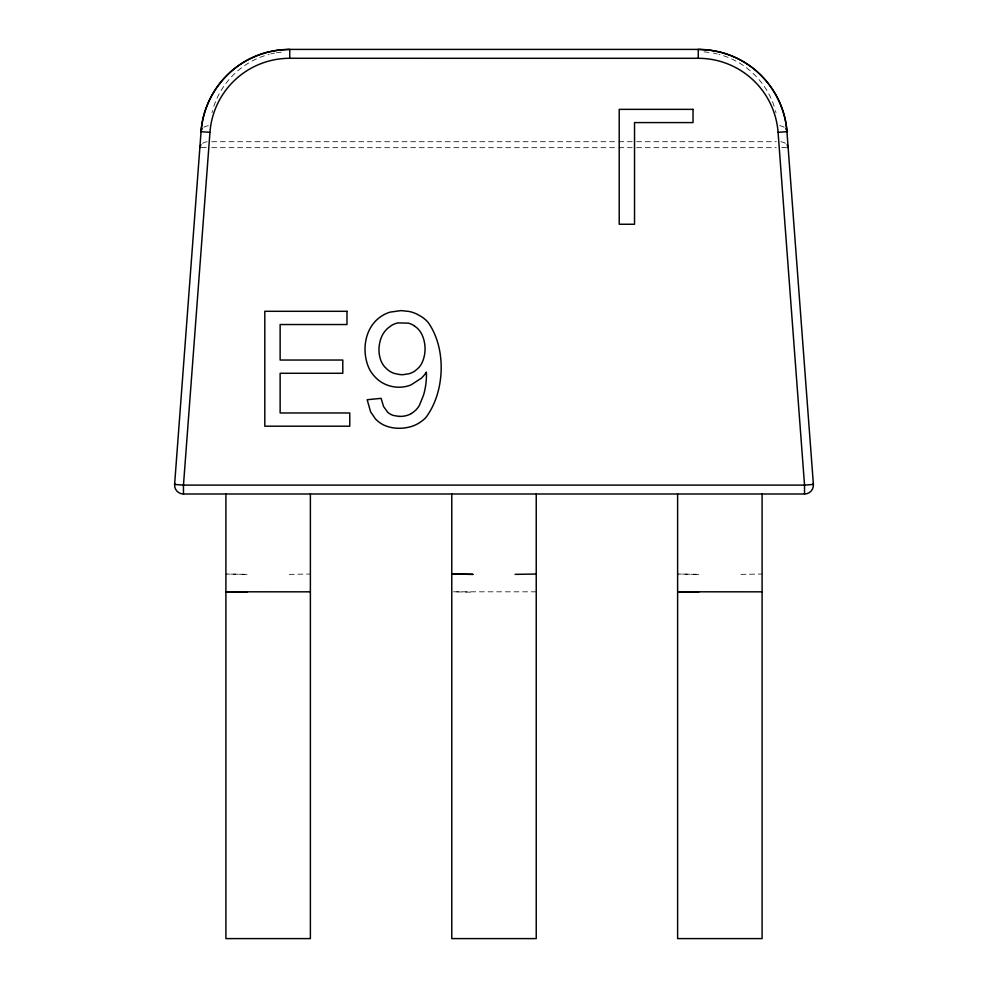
<?xml version="1.0" encoding="UTF-8"?>
<svg xmlns="http://www.w3.org/2000/svg" width="988" height="988" viewBox="0 0 988 988"><rect width="100%" height="100%" fill="white"/><g stroke="black" fill="none" stroke-linecap="round" stroke-linejoin="round"><path stroke-width="0.74" stroke-dasharray="4.94 3.71" d="M211.988 112.706L212.544 110.557M213.84 106.284C220.954 84.684 237.762 66.579 258.77 57.884A64.763 43.04 0 0 1 269.057 54.365M270.86 53.908L274.528 53.105M276.381 52.772L283.951 51.845M289.262 574.361L310.38 574.028M740.975 574.361L762.094 574.028M211.704 141.716L617.315 141.716M618.809 141.716L632.184 141.716M636.63 141.716L776.296 141.716M211.704 147.681L617.315 147.681M618.809 147.681L632.184 147.681M636.63 147.681L776.296 147.681M536.237 591.824L453.294 591.812L472.882 592.207M704.049 51.845L711.607 52.772M713.472 53.105L717.127 53.908M774.16 106.284C767.046 84.684 750.238 66.567 729.218 57.872A64.751 43.04 0 0 0 718.931 54.365M775.457 110.557L776.012 112.706M201.33 147.434A8.892 0.679 4.3 0 1 206.294 147.521M781.706 147.521A8.892 0.679 -4.3 0 1 786.67 147.434M202.626 143.334A8.892 6.632 4.3 0 1 207.159 141.778M203.824 127.304A8.892 6.632 4.3 0 1 208.357 125.748M780.841 141.778A8.892 6.632 -4.3 0 1 785.374 143.334M779.643 125.748A8.892 6.632 -4.3 0 1 784.176 127.304M698.738 574.361L677.62 574.04L698.738 574.361M247.025 574.361L225.906 574.04L247.025 574.361"/><path stroke-width="1.48" d="M804.528 494L804.528 485.108L778.075 132.33A79.991 79.991 0 0 0 698.269 58.304L289.731 58.292A79.991 79.991 0 0 0 209.95 132.343L183.472 485.108L183.472 494L804.528 494A8.892 8.892 0 0 0 813.396 484.441L786.942 131.676C784.855 99.652 763.86 69.876 734.455 57.094A73.569 51.722 0 0 0 719.227 51.907L708.915 50.03L698.269 49.4L289.731 49.4L279.085 50.03L268.773 51.919A73.581 51.722 0 0 0 253.533 57.106C224.128 69.864 203.145 99.665 201.058 131.676L174.604 484.441A8.892 8.892 0 0 0 183.472 494M778.075 132.33L786.942 131.676A8.892 6.632 -4.3 0 0 785.793 128.798M515.119 574.361L536.237 574.04M310.38 591.824L225.906 591.812L247.025 592.207M762.094 591.824L677.62 591.812L698.738 592.207M399.004 416.43L393.101 415.38A16.178 16.178 0 0 1 387.605 412.157L383.579 406.562L381.096 398.349L367.178 399.732L370.586 411.786L375.378 418.826A28.306 28.306 0 0 0 384.468 425.359C392.829 428.965 402.474 429.101 411.156 426.581A34.654 34.654 0 0 0 418.974 423.049A35.16 35.16 0 0 0 425.779 417.64C445.131 392.137 446.774 347.974 427.755 321.927A35.432 35.432 0 0 0 421.456 316.654L416.714 314.011A35.79 35.79 0 0 0 409.143 311.455L401.042 310.603L390.198 312.109A32.74 32.74 0 0 0 380.8 316.617C364.547 327.67 361.336 350.999 368.932 368.129A33.753 33.753 0 0 0 374.934 376.836C382.442 385.122 394.323 388.753 405.228 386.617A30.826 30.826 0 0 0 411.107 384.851L421.37 378.194A31.184 31.184 0 0 0 426.359 372.106L426.446 374.921A71.457 71.457 0 0 1 424.346 392.125A83.276 83.276 0 0 1 423.531 395.175L419.332 405.537A22.415 22.415 0 0 1 411.391 413.478M209.925 132.33L201.058 131.676A8.892 6.632 4.3 0 1 202.207 128.798M414.305 325.805L416.948 327.893A23.996 23.996 0 0 1 419.369 330.474A22.613 22.613 0 0 1 421.382 333.45C426.236 342.774 426.322 354.754 421.382 364.066A21.242 21.242 0 0 1 418.579 367.82L415.158 370.821A20.402 20.402 0 0 1 409.217 373.699L403.499 374.637A28.652 28.652 0 0 1 399.782 374.563L394.051 373.353A21.02 21.02 0 0 1 388.123 370.142L384.752 366.943A22.489 22.489 0 0 1 381.084 361.04C377.984 353.247 378.404 344.157 381.701 336.5A25.404 25.404 0 0 1 385.9 330.116A27.096 27.096 0 0 1 387.679 328.312L391.495 325.435A20.785 20.785 0 0 1 397.917 322.915L408.328 323.138A19.711 19.711 0 0 1 414.305 325.805M762.094 494L762.094 938.6L677.62 938.6L677.62 494M698.269 58.292L698.269 49.4A88.883 88.883 0 0 1 786.917 131.676M536.237 494L536.237 938.6L451.763 938.6L451.763 494M310.38 494L310.38 938.6L225.906 938.6L225.906 494M289.731 58.292L289.731 49.4A88.883 88.883 0 0 0 201.083 131.676M812.754 484.244A8.892 0.679 -4.3 0 1 813.396 484.441L804.528 485.108L183.472 485.108L174.604 484.441A8.892 0.679 4.3 0 1 175.247 484.244M787.979 147.583A8.892 0.679 -4.3 0 1 788.14 147.694A8.892 6.632 -4.3 0 0 786.991 144.828M200.021 147.583A8.892 0.679 4.3 0 0 199.86 147.694A8.892 6.632 4.3 0 1 201.009 144.828M411.44 413.577A22.699 22.699 0 0 1 399.016 416.356M693.033 109.359L619.217 109.359L619.217 224.251L634.531 224.251L634.531 122.586L693.033 122.586L693.033 109.359M346.986 311.294L264.809 311.294L264.809 426.199L349.764 426.199L349.764 412.972L280.135 412.972L280.135 373.279L342.799 373.279L342.799 360.04L280.135 360.04L280.135 324.533L346.986 324.533L346.986 311.294M472.882 574.361L451.763 574.04L472.882 574.361"/></g></svg>
